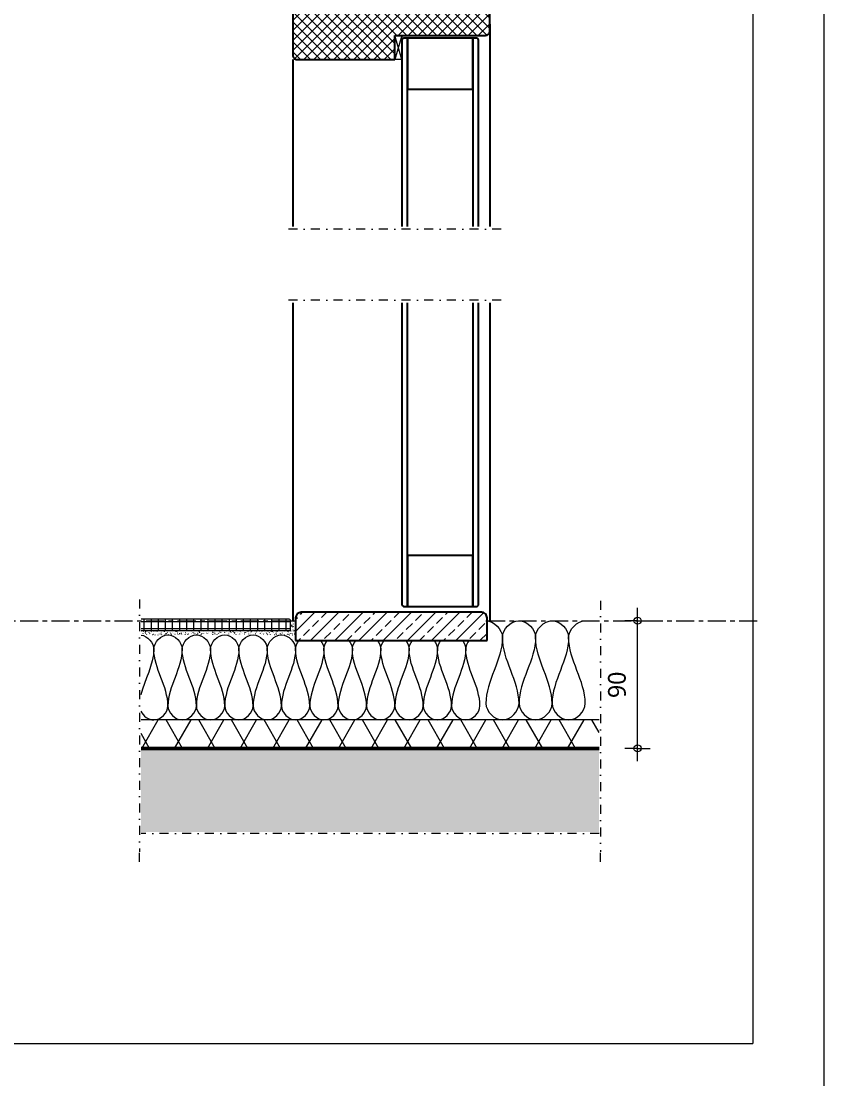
# Model space of a CAD drawing. Header units: millimetres. Extents: x -14863 to -6053, y 1430 to 7872.
# Drawn here: x -11219 to -10653, y 6282 to 7028 of the extents above; entities that cross this region are included whole.
import ezdxf

# ---------------------------------------------------------------- set-up
doc = ezdxf.new("R2010")
doc.units = ezdxf.units.MM
doc.linetypes.add('Dash dot', pattern=[15.875000000000004, 6.350000000000001, -4.762500000000001, 0, -4.762500000000001])
doc.linetypes.add('Grid Line', pattern=[22.225, 12.7, -3.175, 3.175, -3.175])
for name, color, linetype, lineweight in [('A-ANNO-DIMS', 211, 'Continuous', 13), ('A-ANNO-DIMS-5', 211, 'Continuous', 13), ('A-DETL', 90, 'Continuous', 18), ('A-DETL-GENF', 92, 'Continuous', 18), ('A-DETL-MBND', 5, 'Continuous', 25)]:
    doc.layers.add(name, color=color, linetype=linetype, lineweight=lineweight)
doc.styles.add('Segoe UI_2', font='segoeui.ttf', dxfattribs={"height": 12.5})
doc.dimstyles.new('2_5_mm', dxfattribs={"dimscale": 304.8, "dimtxt": 13.09204931972789, "dimasz": 0.0164041994750656, "dimexe": 0.0295275590551181, "dimexo": 0.0625, "dimgap": 0.0147637795275591, "dimtad": 1, "dimdec": 0, "dimzin": 0, "dimdsep": 46, "dimtxsty": 'Segoe UI_2', "dimblk1": 'DOTBLANK', "dimblk2": 'DOTBLANK', "dimsah": 1, "dimcen": 0.09, "dimdle": 0.0295275590551181, "dimazin": 0, "dimtfac": 1, "dimtdec": 4, "dimtix": 1, "dimtmove": 0, "dimatfit": 3, "dimfxl": 0.0295275590551181, "dimfxlon": 1, "dimtvp": 1, "dimtfill": 1, "dimtolj": 1, "dimtzin": 0, "dimarcsym": 2})
pattern_1 = [(27, (11177.648, -6595.271), (3.778290490155201, 3.047461397951214), [0.16764, -7.982, 0.16764, -4.431999999999999, -1]), (27, (11177.648, -6595.271), (3.778290490155201, 3.047461397951214), [-12.75, 0.16764, -0.8323599999999998]), (58, (11177.648, -6595.271), (1.669068408951297, 4.558147720976228), [0.16764, -7.932, 0.16764, -8.032, -1]), (58, (11177.648, -6595.271), (1.669068408951297, 4.558147720976228), [-16.3, 0.16764, -0.8323599999999998]), (81, (11177.648, -6595.271), (-0.2446246316540409, 4.847954082867135), [0.16764, -7.832, 0.16764, -4.362, -1]), (81, (11177.648, -6595.271), (-0.2446246316540409, 4.847954082867135), [-12.53, 0.16764, -0.8323599999999998])]

# ---------------------------------------------------------------- blocks, each defined once
blk = doc.blocks.new('32 binnendeur-vertikaal - D 54 _sp17_-2402377-32_1 Binnenkozijnen - hout')
at = {"layer": 'A-DETL-GENF'}
for p, q in [((-535.50041286733, -996.5081069810233), (-535.50041286733, -991.5081069810254)), ((-518.500412867326, -996.5081069810233), (-535.50041286733, -991.5081069810254)), ((-535.50041286733, -996.5081069810233), (-518.500412867326, -991.5081069810254)), ((-518.500412867326, -996.5081069810233), (-535.50041286733, -996.5081069810233))]:
    blk.add_line(p, q, dxfattribs=at)
at = {"layer": 'A-DETL-GENF', "lineweight": 25}
for p, q in [((-920.2623224319024, -996.5081069810233), (-921.2623224319029, -997.5081069810237)), ((-921.2623224319029, -997.5081069810242), (-921.2623224319029, -1000.508106981023)), ((-707.1465221948176, -996.5081069810233), (-920.2623224319024, -996.5081069810233)), ((-521.5004128673073, -996.5081069810233), (-653.1465221948185, -996.5081069810233)), ((-520.5004128673103, -997.508106981029), (-521.5004128673073, -996.5081069810233)), ((-520.5004128673103, -1000.508106981024), (-520.5004128673103, -997.508106981029)), ((-885.2623224319046, -1000.508106981023), (-921.2623224319015, -1000.508106981023)), ((-921.2623224319012, -1000.508106981023), (-921.2623224319012, -1046.508106981029)), ((-921.2623224319029, -1000.508106981023), (-707.1465221948176, -1000.508106981023)), ((-885.2623224319046, -1046.508106981029), (-885.2623224319046, -1000.508106981023)), ((-653.1465221948185, -1000.508106981023), (-520.5004128673103, -1000.508106981023)), ((-520.5004128673197, -1000.508106981025), (-556.5004128673104, -1000.508106981025)), ((-556.5004128673104, -1000.508106981025), (-556.5004128673104, -1046.508106981028)), ((-520.5004128673197, -1046.508106981028), (-520.5004128673197, -1000.508106981025)), ((-921.2623224319029, -1046.508106981029), (-921.2623224319029, -1049.508106981028)), ((-921.2623224319012, -1046.508106981029), (-885.2623224319046, -1046.508106981029)), ((-707.1465221948179, -1046.508106981026), (-921.2623224319029, -1046.508106981026)), ((-921.2623224319029, -1049.508106981028), (-920.2623224319028, -1050.508106981026)), ((-920.2623224319028, -1050.508106981026), (-707.1465221948177, -1050.508106981026)), ((-520.5004128673103, -1046.508106981026), (-653.1465221948185, -1046.508106981026)), ((-653.1465221948188, -1050.508106981026), (-521.5004128673106, -1050.508106981026)), ((-556.5004128673104, -1046.508106981028), (-520.5004128673197, -1046.508106981028)), ((-521.5004128673106, -1050.508106981026), (-520.5004128673103, -1049.508106981036)), ((-520.5004128673103, -1049.508106981036), (-520.5004128673103, -1046.508106981028))]:
    blk.add_line(p, q, dxfattribs=at)
blk = doc.blocks.new('43 vloertegel - B 150-827783-32_1 Binnenkozijnen - hout')
at = {"layer": 'A-DETL-GENF', "lineweight": 13}
h = blk.add_hatch(dxfattribs=at)
h.set_pattern_fill('FP_66', color=256, style=0, pattern_type=2)
h.set_pattern_definition([(0, (11177.648, -6595.271), (0, 5), []), (90, (11177.648, -6595.271), (-5, 3e-16), [])])
h.paths.add_polyline_path([(42.99999999998697, 3.000000000006356), (148.4999999999928, 3.000000000006356), (148.465925826283, 10.25881904511009), (148.3660254037783, 10.50000000000763), (148.2071067811801, 10.70710678119406), (147.9999999999934, 10.86602540379222), (147.7588190450959, 10.96592582629669), (147.4999999999941, 11.0000000000067), (42.99999999998697, 11.0000000000067), (42.99999999998697, 8.780821917814931)])
h = blk.add_hatch(dxfattribs=at)
h.set_pattern_fill('FP_65', color=256, style=0, pattern_type=2)
h.set_pattern_definition(pattern_1)
h.paths.add_polyline_path([(148.4999999999928, 5.6851e-12), (151.4999999999921, 5.6851e-12), (151.4999999999932, 10.00000000000747), (149.9999999999924, 9.885845170340799), (148.4999999999928, 10.0000000000072), (148.4999999999928, 3.000000000006356)])
h = blk.add_hatch(dxfattribs=at)
h.set_pattern_fill('FP_65', color=256, style=0, pattern_type=2)
h.set_pattern_definition(pattern_1)
h.paths.add_polyline_path([(148.4999999999928, 5.6851e-12), (148.4999999999928, 3.000000000006356), (42.99999999998697, 3.000000000006356), (42.99999999998697, 5.6851e-12), (147.4999999999941, 5.6851e-12)])
at = {"layer": 'A-DETL-GENF'}
for p, q in [((147.5000000000012, 11.00000000000085), (42.9999999999946, 11.00000000000085)), ((148.5000000000001, 3.000000000000587), (148.5000000000001, 10.0000000000019)), ((42.99999999999442, 3.000000000000587), (148.5000000000001, 3.000000000000587))]:
    blk.add_line(p, q, dxfattribs=at)
for centre, radius, start, end in [((147.5000000000012, 10.00000000000192), 1.000000000000008, 359.9999999999973, 90.0000000000009), ((150.0000000000004, 19.79795897113415), 9.912113800799077, 261.2959911941407, 278.7040088058577)]:
    blk.add_arc(centre, radius, start, end, dxfattribs=at)
blk = doc.blocks.new('32 houten stijl var I - 67x139 _17sp_-4926334-32_1 Binnenkozijnen - hout')
at = {"layer": 'A-DETL-GENF', "lineweight": 13}
h = blk.add_hatch(dxfattribs=at)
h.set_pattern_fill('FP_79', color=256, style=0, pattern_type=2)
h.set_pattern_definition([(135, (7068.033000000001, 10888.648), (-3.535533905932737, -3.535533905932737), []), (225, (7068.033000000001, 10888.648), (3.535533905932737, -3.535533905932737), [])])
h.paths.add_polyline_path([(66.99999999999343, -67.00000000000858), (49.99999999999391, -67.00000000000858), (49.99999999999418, -3.00000000000798), (49.8977774788613, -2.223542864700378), (49.59807621134749, -1.50000000000778), (49.12132034355369, -0.8786796564487389), (48.49999999999398, -0.4019237886548155), (47.77645713530165, -0.1022225211405953), (46.99999999999405, -8.1215e-12), (2.999999999993091, -8.6629e-12), (2.223542864685624, -0.1022225211411367), (1.499999999993161, -0.4019237886553569), (0.8786796564335787, -0.8786796564492803), (0.4019237886399261, -1.500000000008322), (0.1022225211259766, -2.22354286470092), (-6.6326e-12, -3.000000000008522), (-6.6326e-12, -6.000000000008923), (4.999999999993448, -8.00000000000901), (4.999999999993313, -32.00000000000843), (9.999999999993396, -32.00000000000843), (9.999999999993124, -107.0000000000087), (4.999999999993313, -107.0000000000087), (4.999999999993177, -131.0000000000086), (-6.9033e-12, -133.0000000000076), (-6.9033e-12, -136.0000000000091), (0.1022225211261119, -136.7764571353162), (0.4019237886397907, -137.5000000000088), (0.8786796564335787, -138.1213203435684), (1.499999999993297, -138.5980762113623), (2.22354286468576, -138.8977774788765), (2.999999999993362, -139.0000000000084), (64.00000000000115, -139.0000000000166), (64.77645713530876, -138.8977774788835), (65.50000000000108, -138.5980762113693), (66.12132034356067, -138.1213203435765), (66.59807621135431, -137.5000000000169), (66.89777747886853, -136.7764571353238), (66.99999999999343, -136.0000000000173)])
at = {"layer": 'A-DETL-GENF', "lineweight": 25}
for p, q in [((47.00000000000083, 0), (3.000000000000274, 0)), ((0, -2.999999999999994), (0, -6.000000000000327)), ((0, -6.000000000000327), (5.000000000000047, -8.000000000000245)), ((50.0000000000005, -66.99999999999984), (50.0000000000005, -2.999999999999673)), ((5.000000000000047, -8.000000000000313), (5.000000000000047, -32)), ((5.000000000000047, -32), (10.00000000000006, -32)), ((10.00000000000006, -32), (10.00000000000006, -107)), ((67.00000000000014, -66.99999999999984), (50.0000000000005, -66.99999999999984)), ((67.00000000000014, -136.000000000008), (67.00000000000014, -66.99999999999984)), ((10.00000000000006, -107), (5.000000000000047, -107)), ((5.000000000000047, -107), (5.000000000000047, -130.9999999999998)), ((5.000000000000047, -130.9999999999998), (0, -132.9999999999997)), ((0, -132.9999999999997), (0, -136.0000000000003)), ((3.000000000000003, -139.0000000000003), (64.00000000000789, -139.0000000000003))]:
    blk.add_line(p, q, dxfattribs=at)
for centre, radius, start, end in [((3.000000000000003, -2.999999999999994), 2.999999999999997, 90.00000000000044, 180.0000000000004), ((47.00000000000081, -2.99999999999969), 3.000000000000012, 5.343e-13, 90.00000000000038), ((2.999999999999994, -136.0000000000003), 2.999999999999971, 180.0000000000006, 270.0000000000001), ((64.00000000000789, -136.000000000008), 3.000000000000001, 270.0000000000001, 4.135e-13)]:
    blk.add_arc(centre, radius, start, end, dxfattribs=at)
blk = doc.blocks.new('00 afbreeklijn 2 s l - breed 50-2324577-32_1 Binnenkozijnen - hout')
at = {"layer": 'A-DETL-GENF', "linetype": 'Dash dot'}
for p, q in [((137.999999999999, 49.99999999999851), (-14.99999999999957, 49.99999999999851)), ((137.9999999999984, 0), (-15.00000000000014, 0))]:
    blk.add_line(p, q, dxfattribs=at)
blk = doc.blocks.new('20 isolatie p - isolatie D 020 mm-2958708-32_1 Binnenkozijnen - hout')
at = {"layer": 'A-DETL-GENF', "lineweight": 13}
h = blk.add_hatch(dxfattribs=at)
h.set_pattern_fill('FP_86', color=256, style=0, pattern_type=2)
h.set_pattern_definition([(300, (0, 0), (-17.32050807568877, -10), []), (240, (0, 0), (-17.32050807568877, 9.999999999999996), [])])
h.paths.add_polyline_path([(323.9999999999967, -2.707e-13), (323.9999999999967, 19.99999999999978), (0.9999999999927339, 19.99999999999978), (0.9999999999927339, 3.5193e-12), (297.1954077974512, 2.707e-13)])
at = {"layer": 'A-DETL-GENF'}
for p, q in [((324.0000000000031, 19.99999999999454), (1.000000000000111, 19.99999999999454)), ((324.0000000000025, 19.9999999999984), (1.000000000000381, 19.9999999999984))]:
    blk.add_line(p, q, dxfattribs=at)
blk = doc.blocks.new('23 vloerweergave - 23 DI vloerweergave s e-4415483-32_1 Binnenkozijnen - hout')
at = {"layer": 'A-DETL-GENF', "linetype": 'Dash dot'}
blk.add_hatch(color=256, dxfattribs=at).paths.add_polyline_path([(161.4999999999947, -58.99999999999606), (161.4999999999947, 5.4143e-12), (-161.5000000000093, 5.4143e-12), (-161.5000000000093, -58.99999999999606), (134.6954077974492, -58.99999999999606)])
at = {"layer": 'A-DETL-GENF', "lineweight": 50}
blk.add_line((161.5, 3.553e-13), (-161.5000000000016, 3.553e-13), dxfattribs=at)
at = {"layer": 'A-DETL-GENF', "linetype": 'Dash dot'}
for p, q in [((161.5000000000003, -60.00000000000112), (-161.500000000002, -60.00000000000218)), ((-162.5000000000018, -80.00000000000271), (-162.5000000000018, -72.99999999999828)), ((162.5000000000022, -80.00000000000063), (162.5000000000022, -72.99999999999831))]:
    blk.add_line(p, q, dxfattribs=at)
blk = doc.blocks.new('00 afbreeklijn 1 s l - Type 1-2324780-32_1 Binnenkozijnen - hout')
at = {"layer": 'A-DETL-GENF', "linetype": 'Dash dot'}
blk.add_line((162.0000000000012, 0), (-14.99999999999946, 0), dxfattribs=at)
blk = doc.blocks.new('00 afbreeklijn 1 s l - Type 1-2324886-32_1 Binnenkozijnen - hout')
at = {"layer": 'A-DETL-GENF', "linetype": 'Dash dot'}
blk.add_line((163.0000000000009, 0), (-14.99999999999946, 0), dxfattribs=at)
blk = doc.blocks.new('32 holonite dorpel - 20x135-2325535-32_1 Binnenkozijnen - hout')
at = {"layer": 'A-DETL-GENF', "lineweight": 13}
h = blk.add_hatch(dxfattribs=at)
h.set_pattern_fill('FP_137', color=256, style=0, pattern_type=2)
h.set_pattern_definition([(45, (10958.148, -6601.265999999999), (-8.531243315015695, 8.531243315015695), []), (45, (10966.679, -6601.265999999999), (-8.531243315015695, 8.531243315015695), [6.032, -3.016])])
h.paths.add_polyline_path([(67.49999999999169, -9.999999999993666), (67.49999999999169, 6.000000000006216), (67.36370330514731, 7.035276180416171), (66.96410161512944, 8.000000000006303), (66.32842712473736, 8.828427124752324), (65.4999999999916, 9.46410161514413), (64.53527618040148, 9.86370330516255), (63.49999999999098, 10.00000000000612), (-63.50000000000885, 10.0000000000072), (-64.53527618041934, 9.863703305163362), (-65.50000000000894, 9.464101615144942), (-66.32842712475576, 8.828427124753405), (-66.96410161514676, 8.000000000007114), (-67.36370330516517, 7.035276180417254), (-67.50000000000848, 6.000000000007299), (-67.50000000000848, -9.999999999993124)])
at = {"layer": 'A-DETL-GENF', "lineweight": 25}
for p, q in [((63.49999999999976, 9.999999999999869), (-63.50000000000046, 10.00000000000059)), ((-67.50000000000023, 6.000000000000892), (-67.50000000000031, -9.999999999999385)), ((67.49999999999964, -10.00000000000015), (67.49999999999974, 5.999999999999856)), ((-67.50000000000031, -9.999999999999385), (67.49999999999964, -10.00000000000015))]:
    blk.add_line(p, q, dxfattribs=at)
for centre, radius, start, end in [((-63.50000000000047, 6.000000000000858), 3.999999999999998, 90.00000000000067, 179.9999999999997), ((63.49999999999973, 5.99999999999986), 4.000000000000012, 359.9999999999994, 89.99999999999943)]:
    blk.add_arc(centre, radius, start, end, dxfattribs=at)
blk = doc.blocks.new('DIMBLOCK50-32_1 Binnenkozijnen - hout')
at = {"layer": 'A-ANNO-DIMS-5'}
for p, q in [((-10784.56135838752, 6506.270818041604), (-10784.56135838752, 6614.270818041605)), ((-10784.56135838752, 6605.270818041603), (-10793.56135838752, 6605.270818041603)), ((-10784.56135838752, 6605.270818041603), (-10775.56135838752, 6605.270818041603)), ((-10784.56135838752, 6515.270818041604), (-10793.56135838752, 6515.270818041604)), ((-10784.56135838752, 6515.270818041604), (-10775.56135838752, 6515.270818041604))]:
    blk.add_line(p, q, dxfattribs=at)
for centre in [(-10784.56135838752, 6605.270818041603), (-10784.56135838752, 6515.270818041606)]:
    blk.add_circle(centre, 2.5, dxfattribs=at)
at = {"layer": 'A-ANNO-DIMS-5', "color": 0, "insert": (-10805.36995455326, 6550.749327627257), "char_height": 12.5, "width": 22.85157699443414, "attachment_point": 1, "rotation": 90, "line_spacing_factor": 1.142578849721707, "style": 'Segoe UI_2', "bg_fill": 3, "box_fill_scale": 1.25, "bg_fill_color": 9, "bg_fill_true_color": 13158600, "bg_fill_transparency": 0}
blk.add_mtext('90', dxfattribs=at)
blk = doc.blocks.new('_DotBlank')
at = {"color": 0, "linetype": 'ByBlock', "lineweight": -2}
blk.add_line((-0.5, 0), (-1, 0), dxfattribs=at)
blk.add_circle((0, 0), 0.5, dxfattribs=at)

msp = doc.modelspace()

# ---------------------------------------------------------------- linework, layer by layer
at = {"layer": 'A-DETL'}
for p, q in [((-10653.17343785991, 7742.201975787313), (-10653.17343785992, 4772.201975787312)), ((-10703.17343785991, 7582.201975787313), (-10703.17343785992, 6307.201975787315)), ((-12703.17343785992, 6307.201975787321), (-10703.17343785992, 6307.201975787315))]:
    msp.add_line(p, q, dxfattribs=at)
at = {"layer": 'A-DETL', "linetype": 'Grid Line', "lineweight": 13}
for p, q in [((-11642.21616787236, 6605.270818041606), (-11025.64814722804, 6605.270818041603)), ((-10890.64814722804, 6605.270818041603), (-10697.21616787236, 6605.270818041603))]:
    msp.add_line(p, q, dxfattribs=at)
at = {"layer": 'A-DETL'}
for points in [[(-10891.44151738227, 6605.270818041603), (-10885.94179797304, 6605.270818041603), (-10879.7748507156, 6599.103870784166), (-10879.7748507156, 6593.604151374937)], [(-10879.7748507156, 6593.604151374937), (-10879.7748507156, 6599.103870784166), (-10868.10818404893, 6611.437765299038), (-10856.44151738227, 6599.103870784164), (-10856.44151738227, 6593.604151374937)], [(-10856.44151738227, 6593.604151374937), (-10856.44151738227, 6599.103870784166), (-10844.7748507156, 6611.437765299038), (-10833.10818404894, 6599.103870784164), (-10833.10818404894, 6593.604151374937)], [(-10833.10818404894, 6593.604151374937), (-10833.10818404894, 6599.103870784166), (-10826.9412367915, 6605.270818041603), (-10821.44151738227, 6605.270818041602)], [(-11134.64935984788, 6595.194759102707), (-11130.21829159848, 6594.531796019492), (-11125.64814722805, 6589.654075501967), (-11125.64814722804, 6585.270818041607)], [(-11125.64814722804, 6585.270818041607), (-11125.64814722804, 6589.984863249516), (-11115.64814722805, 6600.556772833694), (-11105.64814722804, 6589.984863249515), (-11105.64814722804, 6585.270818041607)], [(-11105.64814722804, 6585.270818041607), (-11105.64814722804, 6589.984863249516), (-11095.64814722804, 6600.556772833694), (-11085.64814722804, 6589.984863249515), (-11085.64814722804, 6585.270818041607)], [(-11085.64814722804, 6585.270818041607), (-11085.64814722804, 6589.984863249516), (-11075.64814722805, 6600.556772833694), (-11065.64814722805, 6589.984863249515), (-11065.64814722804, 6585.270818041607)], [(-11065.64814722805, 6585.270818041607), (-11065.64814722805, 6589.984863249516), (-11055.64814722804, 6600.556772833694), (-11045.64814722804, 6589.984863249515), (-11045.64814722805, 6585.270818041607)], [(-11045.64814722805, 6585.270818041607), (-11045.64814722805, 6589.984863249516), (-11035.64814722804, 6600.556772833694), (-11025.64814722805, 6589.984863249515), (-11025.64814722804, 6585.270818041607)], [(-11025.64814722804, 6585.270818041607), (-11025.64814722804, 6587.325265552393), (-11024.69847744876, 6589.488338112893), (-11023.2130173988, 6591.275145717225)], [(-11008.08327705729, 6591.275145717222), (-11006.59781700732, 6589.488338112892), (-11005.64814722804, 6587.325265552393), (-11005.64814722805, 6585.270818041607)], [(-11005.64814722804, 6585.270818041607), (-11005.64814722804, 6587.325265552393), (-11004.69847744876, 6589.488338112893), (-11003.2130173988, 6591.275145717225)], [(-10988.08327705729, 6591.275145717222), (-10986.59781700732, 6589.48833811289), (-10985.64814722804, 6587.325265552391), (-10985.64814722804, 6585.270818041607)], [(-10985.64814722804, 6585.270818041607), (-10985.64814722804, 6587.325265552391), (-10984.69847744876, 6589.488338112892), (-10983.2130173988, 6591.275145717222)], [(-10968.08327705729, 6591.275145717225), (-10966.59781700732, 6589.488338112892), (-10965.64814722804, 6587.325265552391), (-10965.64814722805, 6585.270818041607)], [(-10965.64814722804, 6585.270818041604), (-10965.64814722804, 6587.325265552391), (-10964.69847744877, 6589.488338112892), (-10963.21301739879, 6591.275145717222)], [(-10948.08327705729, 6591.27514571722), (-10946.59781700732, 6589.488338112889), (-10945.64814722804, 6587.32526555239), (-10945.64814722804, 6585.270818041604)], [(-10945.64814722804, 6585.270818041604), (-10945.64814722804, 6587.325265552391), (-10944.69847744877, 6589.488338112892), (-10943.2130173988, 6591.275145717222)], [(-10928.08327705729, 6591.27514571722), (-10926.59781700732, 6589.488338112889), (-10925.64814722804, 6587.32526555239), (-10925.64814722805, 6585.270818041604)], [(-10925.64814722804, 6585.270818041604), (-10925.64814722804, 6587.325265552391), (-10924.69847744877, 6589.488338112892), (-10923.21301739879, 6591.275145717222)], [(-10908.08327705729, 6591.275145717222), (-10906.59781700732, 6589.488338112889), (-10905.64814722804, 6587.32526555239), (-10905.64814722804, 6585.270818041604)], [(-10905.64814722804, 6585.270818041604), (-10905.64814722804, 6587.337923312228), (-10904.63175544128, 6589.514996266456), (-10903.09287964655, 6591.308129125486)], [(-10879.7748507156, 6593.604151374937), (-10879.7748507156, 6577.569851719757), (-10891.44151738227, 6562.971784363448), (-10891.44151738227, 6546.93748470827)], [(-10868.10818404893, 6546.93748470827), (-10868.10818404893, 6562.971784363449), (-10879.7748507156, 6577.569851719758), (-10879.7748507156, 6593.604151374937)], [(-10856.44151738227, 6593.604151374937), (-10856.44151738227, 6577.569851719757), (-10868.10818404893, 6562.971784363448), (-10868.10818404893, 6546.93748470827)], [(-10844.7748507156, 6546.93748470827), (-10844.7748507156, 6562.971784363449), (-10856.44151738227, 6577.569851719758), (-10856.44151738227, 6593.604151374937)], [(-10833.10818404894, 6593.604151374937), (-10833.10818404894, 6577.569851719757), (-10844.7748507156, 6562.971784363448), (-10844.7748507156, 6546.93748470827)], [(-10821.44151738227, 6546.93748470827), (-10821.44151738227, 6562.971784363449), (-10833.10818404894, 6577.569851719758), (-10833.10818404894, 6593.604151374937)], [(-11125.64814722804, 6585.270818041607), (-11125.64814722804, 6574.13843285244), (-11132.20914722804, 6563.813743672954), (-11134.70232722804, 6552.988282967468)], [(-11115.64814722804, 6545.270818041607), (-11115.64814722804, 6559.014503460332), (-11125.64814722804, 6571.52713262288), (-11125.64814722805, 6585.270818041607)], [(-11105.64814722804, 6585.270818041607), (-11105.64814722804, 6571.52713262288), (-11115.64814722804, 6559.014503460332), (-11115.64814722804, 6545.270818041607)], [(-11095.64814722804, 6545.270818041607), (-11095.64814722804, 6559.014503460332), (-11105.64814722804, 6571.52713262288), (-11105.64814722805, 6585.270818041607)], [(-11085.64814722804, 6585.270818041607), (-11085.64814722804, 6571.52713262288), (-11095.64814722804, 6559.014503460332), (-11095.64814722804, 6545.270818041607)], [(-11075.64814722804, 6545.270818041607), (-11075.64814722804, 6559.014503460332), (-11085.64814722804, 6571.52713262288), (-11085.64814722805, 6585.270818041607)], [(-11065.64814722805, 6585.270818041607), (-11065.64814722805, 6571.52713262288), (-11075.64814722804, 6559.014503460332), (-11075.64814722804, 6545.270818041607)], [(-11055.64814722805, 6545.270818041607), (-11055.64814722805, 6559.014503460332), (-11065.64814722805, 6571.52713262288), (-11065.64814722805, 6585.270818041607)], [(-11045.64814722805, 6585.270818041607), (-11045.64814722805, 6571.52713262288), (-11055.64814722805, 6559.014503460332), (-11055.64814722804, 6545.270818041607)], [(-11035.64814722804, 6545.270818041607), (-11035.64814722804, 6559.014503460332), (-11045.64814722805, 6571.52713262288), (-11045.64814722805, 6585.270818041607)], [(-11025.64814722804, 6585.270818041607), (-11025.64814722804, 6571.52713262288), (-11035.64814722804, 6559.014503460332), (-11035.64814722805, 6545.270818041607)], [(-11015.64814722804, 6545.270818041607), (-11015.64814722804, 6559.014503460332), (-11025.64814722804, 6571.52713262288), (-11025.64814722804, 6585.270818041607)], [(-11005.64814722804, 6585.270818041607), (-11005.64814722804, 6571.52713262288), (-11015.64814722804, 6559.014503460332), (-11015.64814722804, 6545.270818041607)], [(-10995.64814722804, 6545.270818041607), (-10995.64814722804, 6559.014503460332), (-11005.64814722804, 6571.52713262288), (-11005.64814722804, 6585.270818041607)], [(-10985.64814722804, 6585.270818041607), (-10985.64814722804, 6571.52713262288), (-10995.64814722804, 6559.014503460332), (-10995.64814722805, 6545.270818041607)], [(-10975.64814722804, 6545.270818041607), (-10975.64814722804, 6559.014503460332), (-10985.64814722804, 6571.52713262288), (-10985.64814722804, 6585.270818041607)], [(-10965.64814722804, 6585.270818041604), (-10965.64814722804, 6571.52713262288), (-10975.64814722804, 6559.014503460332), (-10975.64814722804, 6545.270818041608)], [(-10955.64814722804, 6545.270818041605), (-10955.64814722804, 6559.014503460331), (-10965.64814722804, 6571.52713262288), (-10965.64814722804, 6585.270818041604)], [(-10945.64814722804, 6585.270818041604), (-10945.64814722804, 6571.52713262288), (-10955.64814722804, 6559.014503460331), (-10955.64814722805, 6545.270818041605)], [(-10935.64814722804, 6545.270818041605), (-10935.64814722804, 6559.014503460331), (-10945.64814722804, 6571.52713262288), (-10945.64814722804, 6585.270818041604)], [(-10925.64814722804, 6585.270818041604), (-10925.64814722804, 6571.52713262288), (-10935.64814722804, 6559.014503460331), (-10935.64814722804, 6545.270818041605)], [(-10915.64814722804, 6545.270818041605), (-10915.64814722804, 6559.014503460331), (-10925.64814722804, 6571.52713262288), (-10925.64814722804, 6585.270818041604)], [(-10905.64814722804, 6585.270818041604), (-10905.64814722804, 6571.52713262288), (-10915.64814722804, 6559.014503460331), (-10915.64814722805, 6545.270818041605)], [(-10895.64814722804, 6545.270818041605), (-10895.64814722804, 6559.014503460331), (-10905.64814722804, 6571.52713262288), (-10905.64814722804, 6585.270818041604)], [(-11115.64814722804, 6545.270818041607), (-11115.64814722804, 6540.556772833696), (-11105.64814722804, 6529.984863249516), (-11095.64814722804, 6540.556772833696), (-11095.64814722804, 6545.270818041608)], [(-11095.64814722804, 6545.270818041607), (-11095.64814722804, 6540.556772833696), (-11085.64814722805, 6529.984863249516), (-11075.64814722804, 6540.556772833696), (-11075.64814722805, 6545.270818041608)], [(-11075.64814722804, 6545.270818041607), (-11075.64814722804, 6540.556772833696), (-11065.64814722804, 6529.984863249516), (-11055.64814722804, 6540.556772833696), (-11055.64814722805, 6545.270818041608)], [(-11055.64814722805, 6545.270818041607), (-11055.64814722805, 6540.556772833696), (-11045.64814722805, 6529.984863249516), (-11035.64814722805, 6540.556772833696), (-11035.64814722804, 6545.270818041608)], [(-11035.64814722804, 6545.270818041607), (-11035.64814722804, 6540.556772833696), (-11025.64814722804, 6529.984863249516), (-11015.64814722804, 6540.556772833696), (-11015.64814722804, 6545.270818041608)], [(-11015.64814722804, 6545.270818041607), (-11015.64814722804, 6540.556772833696), (-11005.64814722805, 6529.984863249516), (-10995.64814722805, 6540.556772833696), (-10995.64814722804, 6545.270818041608)], [(-10995.64814722804, 6545.270818041607), (-10995.64814722804, 6540.556772833696), (-10985.64814722804, 6529.984863249516), (-10975.64814722804, 6540.556772833696), (-10975.64814722804, 6545.270818041608)], [(-10975.64814722804, 6545.270818041607), (-10975.64814722804, 6540.556772833696), (-10965.64814722805, 6529.984863249513), (-10955.64814722805, 6540.556772833693), (-10955.64814722804, 6545.270818041607)], [(-10955.64814722804, 6545.270818041605), (-10955.64814722804, 6540.556772833696), (-10945.64814722804, 6529.984863249516), (-10935.64814722804, 6540.556772833695), (-10935.64814722804, 6545.270818041607)], [(-10935.64814722804, 6545.270818041605), (-10935.64814722804, 6540.556772833696), (-10925.64814722805, 6529.984863249516), (-10915.64814722805, 6540.556772833695), (-10915.64814722804, 6545.270818041607)], [(-10915.64814722804, 6545.270818041605), (-10915.64814722804, 6540.556772833696), (-10905.64814722804, 6529.984863249516), (-10895.64814722804, 6540.556772833695), (-10895.64814722804, 6545.270818041607)], [(-10891.44151738227, 6546.93748470827), (-10891.44151738227, 6541.437765299041), (-10879.7748507156, 6529.103870784168), (-10868.10818404894, 6541.437765299041), (-10868.10818404893, 6546.937484708269)], [(-10868.10818404893, 6546.93748470827), (-10868.10818404893, 6541.437765299041), (-10856.44151738226, 6529.103870784168), (-10844.7748507156, 6541.437765299041), (-10844.7748507156, 6546.937484708269)], [(-10844.7748507156, 6546.93748470827), (-10844.7748507156, 6541.437765299041), (-10833.10818404894, 6529.103870784168), (-10821.44151738227, 6541.437765299041), (-10821.44151738227, 6546.937484708269)]]:
    msp.add_open_spline(points, degree=3, dxfattribs=at)
msp.add_open_spline([(-11134.72067634073, 6541.578081962604), (-11133.04615717829, 6538.163850236765), (-11124.34715220317, 6531.360263426762), (-11115.64814722804, 6540.556772833696), (-11115.64814722805, 6545.270818041608)], degree=3, knots=[0.3679769617522872, 0.3679769617522872, 0.3679769617522872, 0.3679769617522872, 1.414213562373095, 2.82842712474619, 2.82842712474619, 2.82842712474619, 2.82842712474619], dxfattribs=at)
at = {"layer": 'A-DETL-MBND'}
for p, q in [((-10888.64814722803, 7026.032727606185), (-10888.64814722803, 6883.386618278691)), ((-11027.64814722804, 7001.032727606186), (-11027.64814722804, 6883.386618278691)), ((-11027.64814722804, 6829.386618278693), (-11027.64814722804, 6605.270818041603)), ((-10888.64814722803, 6829.386618278691), (-10888.64814722803, 6605.270818041603))]:
    msp.add_line(p, q, dxfattribs=at)

# ---------------------------------------------------------------- block references
at = {"layer": 'A-DETL-GENF', "lineweight": 25}
for name, p, rotation in [('32 houten stijl var I - 67x139 _17sp_-4926334-32_1 Binnenkozijnen - hout', (-10888.64814722803, 7068.032727606186), 269.9999999999995), ('32 binnendeur-vertikaal - D 54 _sp17_-2402377-32_1 Binnenkozijnen - hout', (-11947.15625420906, 7536.533140473508), 90)]:
    msp.add_blockref(name, p, dxfattribs=dict(at, rotation=rotation))
at = {"layer": 'A-DETL-GENF', "linetype": 'Dash dot'}
for name, p in [('00 afbreeklijn 2 s l - breed 50-2324577-32_1 Binnenkozijnen - hout', (-11018.64814722803, 6831.386618278691)), ('23 vloerweergave - 23 DI vloerweergave s e-4415483-32_1 Binnenkozijnen - hout', (-10973.14814722804, 6515.270818041604))]:
    msp.add_blockref(name, p, dxfattribs=at)
at = {"layer": 'A-DETL-GENF', "linetype": 'Dash dot', "rotation": 90}
for name, p in [('00 afbreeklijn 1 s l - Type 1-2324886-32_1 Binnenkozijnen - hout', (-11135.64814722804, 6457.270818041603)), ('00 afbreeklijn 1 s l - Type 1-2324780-32_1 Binnenkozijnen - hout', (-10810.64814722804, 6457.270818041603))]:
    msp.add_blockref(name, p, dxfattribs=at)
at = {"layer": 'A-DETL-GENF', "lineweight": 25}
msp.add_blockref('32 holonite dorpel - 20x135-2325535-32_1 Binnenkozijnen - hout', (-10958.14814722803, 6601.266403641471), dxfattribs=at)
at = {"layer": 'A-DETL-GENF'}
for name, p in [('43 vloertegel - B 150-827783-32_1 Binnenkozijnen - hout', (-11177.64814722804, 6595.270818041604)), ('20 isolatie p - isolatie D 020 mm-2958708-32_1 Binnenkozijnen - hout', (-11135.64814722804, 6515.270818041606))]:
    msp.add_blockref(name, p, dxfattribs=at)

# ---------------------------------------------------------------- next in the draw order: dimensions: what is measured, and where the dimension line sits
at = {"layer": 'A-ANNO-DIMS'}
dim = msp.add_linear_dim(base=(-10784.56135838752, 6605.270818041607), p1=(-10793.56135838752, 6515.270818041604), p2=(-10793.56135838752, 6605.270818041603), angle=89.99999999999991, dimstyle='2_5_mm', override={"dimpost": '<>', "dimfxl": 90}, dxfattribs=at)
dim.commit()
dim.dimension.update_dxf_attribs({"geometry": 'DIMBLOCK50-32_1 Binnenkozijnen - hout', "text_midpoint": (-10795.52492186067, 6560.27081804161)})

doc.saveas('drawing.dxf')
